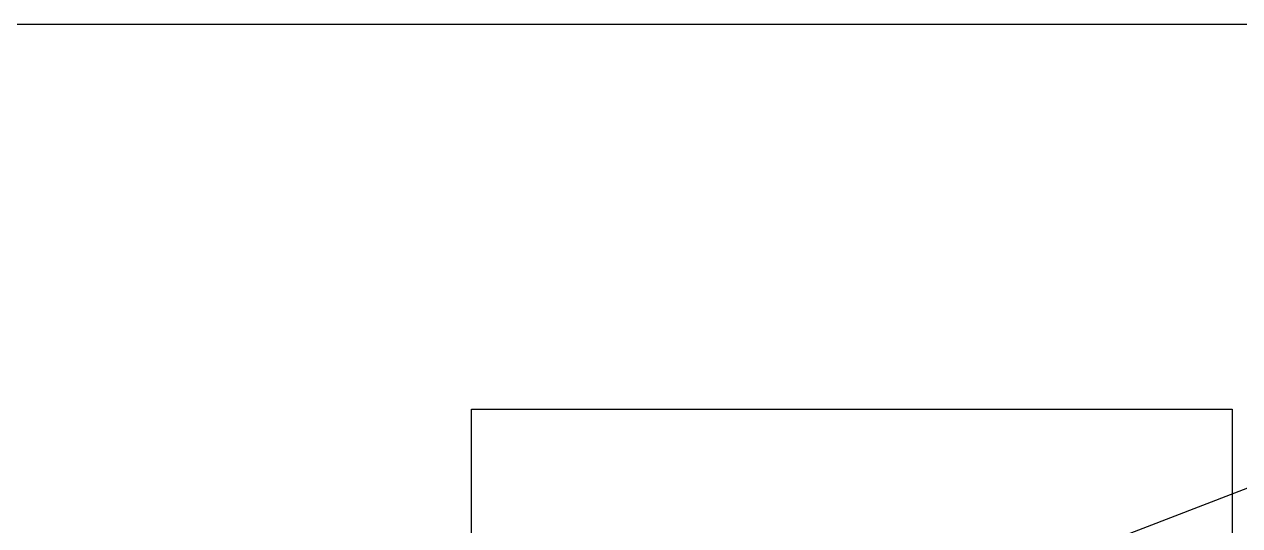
# Model space of a CAD drawing. Extents: x 2368 to 5238, y 905 to 1916.
# Drawn here: x 2554.316 to 2555.112, y 953.965 to 954.293 of the extents above; entities that cross this region are included whole.
import ezdxf

# ---------------------------------------------------------------- set-up
doc = ezdxf.new("R2010")
doc.units = 0
doc.header["$LTSCALE"] = 10
doc.layers.get('0').update_dxf_attribs({"linetype": 'CONTINUOUS'})

msp = doc.modelspace()

# ---------------------------------------------------------------- linework, layer by layer
for p, q in [((2553.11397, 954.29317), (2555.38511, 954.29317)), ((2554.60898, 953.84173), (2554.60898, 954.04107)), ((2554.60898, 954.04107), (2555.10732, 954.04107)), ((2555.10732, 954.04107), (2555.10732, 953.84173))]:
    msp.add_line(p, q)
at = {"color": 7}
msp.add_line((2554.96088, 953.92939), (2555.52187, 954.1447), dxfattribs=at)

doc.saveas('drawing.dxf')
